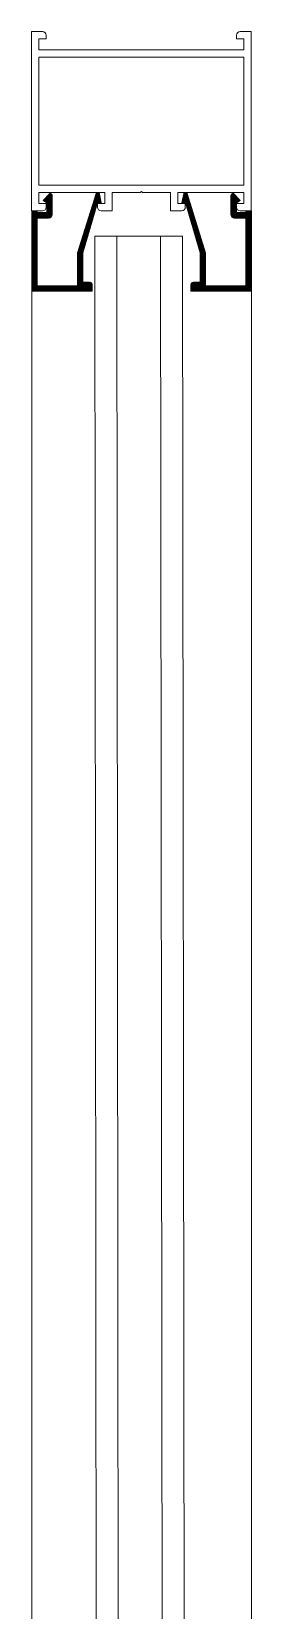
# Model space of a CAD drawing. Header units: millimetres. Extents: x 106699 to 122058, y 158555 to 162844.
# Drawn here: x 114665.88 to 114671.89, y 161850.26 to 161893.42 of the extents above; entities that cross this region are included whole.
import ezdxf

# ---------------------------------------------------------------- set-up
doc = ezdxf.new("R2010")
doc.units = ezdxf.units.MM
doc.layers.add('300_Z4_STR_F03$0$AUDIT_D_220920114151-103', color=251, linetype='Continuous', lineweight=5)
doc.layers.add('S2000-002 Çizgi', color=7, linetype='Continuous')

# ---------------------------------------------------------------- blocks, each defined once
blk = doc.blocks.new('A$C247bf20d')
at = {"layer": '300_Z4_STR_F03$0$AUDIT_D_220920114151-103', "color": 251, "lineweight": 9, "true_color": 0x5c5c5c}
for p, q in [((370.51, 441.889), (370.81, 441.889)), ((370.51, 439.439), (370.51, 441.889)), ((370.71, 441.689), (370.71, 441.389)), ((370.91, 441.689), (370.71, 441.689)), ((370.91, 441.789), (370.91, 441.689)), ((376.11, 441.789), (376.11, 441.689)), ((376.11, 441.689), (376.31, 441.689)), ((376.51, 441.889), (376.21, 441.889)), ((376.31, 441.689), (376.31, 441.389)), ((376.51, 439.439), (376.51, 441.889)), ((370.71, 441.389), (372.51, 441.389)), ((370.71, 441.189), (370.71, 439.439)), ((373.51, 441.189), (370.71, 441.189)), ((376.31, 441.389), (372.51, 441.389)), ((373.51, 441.189), (376.31, 441.189)), ((376.31, 441.189), (376.31, 439.439)), ((370.51, 439.439), (370.51, 436.989)), ((370.71, 437.689), (370.71, 439.439)), ((376.31, 437.689), (376.31, 439.439)), ((376.51, 439.439), (376.51, 436.989)), ((373.51, 437.689), (370.71, 437.689)), ((370.71, 437.189), (370.71, 437.489)), ((370.71, 437.489), (372.51, 437.489)), ((371.005, 437.459), (370.825, 437.269)), ((370.865, 437.245), (370.833, 437.277)), ((370.909, 437.219), (370.842, 437.287)), ((371.075, 437.071), (370.85, 437.296)), ((371.075, 437.088), (370.859, 437.305)), ((371.075, 437.106), (370.867, 437.314)), ((371.075, 437.124), (370.876, 437.323)), ((371.075, 437.141), (370.885, 437.332)), ((371.075, 437.159), (370.893, 437.341)), ((371.075, 437.177), (370.902, 437.35)), ((371.075, 437.194), (370.91, 437.359)), ((371.075, 437.212), (370.919, 437.368)), ((371.075, 437.23), (370.928, 437.377)), ((371.075, 437.247), (370.936, 437.387)), ((371.075, 437.265), (370.945, 437.396)), ((371.075, 437.283), (370.953, 437.405)), ((371.075, 437.3), (370.962, 437.414)), ((371.075, 437.318), (370.97, 437.423)), ((371.075, 437.336), (370.979, 437.432)), ((371.075, 437.353), (370.988, 437.441)), ((371.075, 437.371), (370.996, 437.45)), ((371.075, 437.389), (371.005, 437.459)), ((371.025, 437.459), (371.005, 437.459)), ((371.075, 437.406), (371.022, 437.459)), ((371.072, 437.428), (371.044, 437.456)), ((371.075, 436.889), (371.075, 437.409)), ((372.274, 437.459), (371.765, 435.839)), ((372.311, 437.196), (372.22, 437.287)), ((372.315, 437.209), (372.224, 437.3)), ((372.333, 437.209), (372.228, 437.314)), ((372.351, 437.209), (372.233, 437.327)), ((372.368, 437.209), (372.237, 437.341)), ((372.386, 437.209), (372.241, 437.354)), ((372.404, 437.209), (372.245, 437.368)), ((372.414, 437.217), (372.25, 437.381)), ((372.409, 437.24), (372.254, 437.395)), ((372.404, 437.262), (372.258, 437.408)), ((372.399, 437.285), (372.262, 437.422)), ((372.394, 437.308), (372.266, 437.435)), ((372.389, 437.33), (372.271, 437.448)), ((372.384, 437.353), (372.275, 437.462)), ((372.379, 437.375), (372.282, 437.472)), ((372.374, 437.398), (372.292, 437.481)), ((372.369, 437.42), (372.303, 437.486)), ((372.365, 437.443), (372.318, 437.489)), ((372.354, 437.489), (372.32, 437.489)), ((372.36, 437.466), (372.336, 437.489)), ((372.355, 437.488), (372.354, 437.489)), ((372.415, 437.209), (372.354, 437.489)), ((372.51, 437.489), (372.51, 437.189)), ((372.71, 436.989), (372.71, 437.489)), ((372.71, 437.489), (373.48, 437.489)), ((373.48, 437.489), (373.51, 437.519)), ((373.51, 437.689), (376.31, 437.689)), ((373.54, 437.489), (373.51, 437.519)), ((374.31, 437.489), (373.54, 437.489)), ((374.31, 436.989), (374.31, 437.489)), ((374.51, 437.489), (374.51, 437.189)), ((376.31, 437.489), (374.51, 437.489)), ((374.615, 437.209), (374.676, 437.489)), ((374.617, 437.217), (374.781, 437.381)), ((374.622, 437.24), (374.777, 437.395)), ((374.627, 437.262), (374.773, 437.408)), ((374.627, 437.209), (374.785, 437.368)), ((374.632, 437.285), (374.768, 437.422)), ((374.637, 437.308), (374.764, 437.435)), ((374.642, 437.33), (374.76, 437.448)), ((374.645, 437.209), (374.79, 437.354)), ((374.647, 437.353), (374.755, 437.462)), ((374.651, 437.375), (374.748, 437.472)), ((374.656, 437.398), (374.739, 437.481)), ((374.661, 437.42), (374.727, 437.486)), ((374.662, 437.209), (374.794, 437.341)), ((374.666, 437.443), (374.712, 437.489)), ((374.671, 437.466), (374.695, 437.489)), ((374.676, 437.488), (374.677, 437.489)), ((374.676, 437.489), (374.711, 437.489)), ((374.68, 437.209), (374.798, 437.327)), ((374.698, 437.209), (374.802, 437.314)), ((374.715, 437.209), (374.806, 437.3)), ((374.719, 437.196), (374.811, 437.287)), ((374.757, 437.459), (375.265, 435.839)), ((375.955, 437.406), (376.008, 437.459)), ((375.955, 437.389), (376.026, 437.459)), ((375.955, 437.371), (376.034, 437.45)), ((375.955, 437.353), (376.043, 437.441)), ((375.955, 437.336), (376.052, 437.432)), ((375.955, 437.318), (376.06, 437.423)), ((375.955, 437.3), (376.069, 437.414)), ((375.955, 436.889), (375.955, 437.409)), ((375.955, 437.283), (376.077, 437.405)), ((375.955, 437.265), (376.086, 437.396)), ((375.955, 437.247), (376.095, 437.387)), ((375.955, 437.23), (376.103, 437.377)), ((375.955, 437.212), (376.112, 437.368)), ((375.955, 437.194), (376.12, 437.359)), ((375.955, 437.177), (376.129, 437.35)), ((375.955, 437.159), (376.138, 437.341)), ((375.955, 437.141), (376.146, 437.332)), ((375.955, 437.124), (376.155, 437.323)), ((375.955, 437.106), (376.163, 437.314)), ((375.955, 437.088), (376.172, 437.305)), ((375.955, 437.071), (376.18, 437.296)), ((375.959, 437.428), (375.987, 437.456)), ((376.005, 437.459), (376.026, 437.459)), ((376.026, 437.459), (376.205, 437.269)), ((376.121, 437.219), (376.189, 437.287)), ((376.166, 437.245), (376.198, 437.277)), ((376.31, 437.189), (376.31, 437.489)), ((370.51, 436.989), (370.81, 436.989)), ((370.665, 436.989), (370.515, 436.989)), ((370.515, 436.989), (370.515, 434.789)), ((370.703, 436.789), (370.515, 436.976)), ((370.685, 436.789), (370.515, 436.959)), ((370.667, 436.789), (370.515, 436.941)), ((370.665, 436.773), (370.515, 436.923)), ((370.665, 436.756), (370.515, 436.906)), ((370.665, 436.738), (370.515, 436.888)), ((370.665, 436.72), (370.515, 436.87)), ((370.665, 436.703), (370.515, 436.853)), ((370.72, 436.789), (370.52, 436.989)), ((370.738, 436.789), (370.538, 436.989)), ((370.756, 436.789), (370.556, 436.989)), ((370.773, 436.789), (370.573, 436.989)), ((370.791, 436.789), (370.591, 436.989)), ((370.809, 436.789), (370.609, 436.989)), ((370.665, 436.95), (370.626, 436.989)), ((370.665, 436.968), (370.644, 436.989)), ((370.665, 436.986), (370.662, 436.989)), ((370.665, 436.939), (370.665, 436.989)), ((370.925, 436.939), (370.665, 436.939)), ((370.826, 436.789), (370.676, 436.939)), ((370.844, 436.789), (370.694, 436.939)), ((370.91, 437.189), (370.71, 437.189)), ((370.862, 436.789), (370.712, 436.939)), ((370.879, 436.789), (370.729, 436.939)), ((370.897, 436.789), (370.747, 436.939)), ((370.915, 436.789), (370.765, 436.939)), ((370.932, 436.789), (370.782, 436.939)), ((370.95, 436.789), (370.8, 436.939)), ((370.968, 436.789), (370.818, 436.939)), ((370.825, 437.269), (370.925, 437.209)), ((370.985, 436.79), (370.835, 436.939)), ((371, 436.792), (370.853, 436.939)), ((371.013, 436.797), (370.871, 436.939)), ((371.025, 436.803), (370.888, 436.939)), ((371.036, 436.81), (370.906, 436.939)), ((370.91, 437.089), (370.91, 437.189)), ((371.045, 436.818), (370.924, 436.939)), ((370.925, 437.209), (370.925, 436.939)), ((371.075, 437.053), (370.925, 437.203)), ((371.075, 437.035), (370.925, 437.185)), ((371.075, 437.017), (370.925, 437.167)), ((371.075, 437), (370.925, 437.15)), ((371.075, 436.982), (370.925, 437.132)), ((371.075, 436.964), (370.925, 437.114)), ((371.075, 436.947), (370.925, 437.097)), ((371.075, 436.929), (370.925, 437.079)), ((371.075, 436.911), (370.925, 437.061)), ((371.075, 436.894), (370.925, 437.044)), ((371.075, 436.877), (370.925, 437.026)), ((371.072, 436.862), (370.925, 437.008)), ((371.067, 436.849), (370.925, 436.991)), ((371.061, 436.837), (370.925, 436.973)), ((371.054, 436.827), (370.925, 436.955)), ((371.915, 435.839), (372.315, 437.209)), ((372.184, 436.758), (372.085, 436.857)), ((372.188, 436.772), (372.089, 436.87)), ((372.192, 436.785), (372.093, 436.883)), ((372.196, 436.799), (372.097, 436.897)), ((372.2, 436.813), (372.102, 436.91)), ((372.204, 436.826), (372.106, 436.924)), ((372.208, 436.84), (372.11, 436.937)), ((372.212, 436.854), (372.114, 436.951)), ((372.215, 436.867), (372.119, 436.964)), ((372.219, 436.881), (372.123, 436.978)), ((372.223, 436.895), (372.127, 436.991)), ((372.227, 436.908), (372.131, 437.005)), ((372.231, 436.922), (372.136, 437.018)), ((372.235, 436.936), (372.14, 437.031)), ((372.239, 436.949), (372.144, 437.045)), ((372.243, 436.963), (372.148, 437.058)), ((372.247, 436.977), (372.152, 437.072)), ((372.251, 436.99), (372.157, 437.085)), ((372.255, 437.004), (372.161, 437.099)), ((372.259, 437.018), (372.165, 437.112)), ((372.263, 437.031), (372.169, 437.126)), ((372.267, 437.045), (372.174, 437.139)), ((372.271, 437.059), (372.178, 437.153)), ((372.275, 437.073), (372.182, 437.166)), ((372.279, 437.086), (372.186, 437.179)), ((372.283, 437.1), (372.19, 437.193)), ((372.287, 437.114), (372.195, 437.206)), ((372.291, 437.127), (372.199, 437.22)), ((372.295, 437.141), (372.203, 437.233)), ((372.299, 437.155), (372.207, 437.247)), ((372.303, 437.168), (372.212, 437.26)), ((372.307, 437.182), (372.216, 437.274)), ((372.51, 437.189), (372.31, 437.189)), ((372.31, 437.089), (372.31, 437.189)), ((372.315, 437.209), (372.415, 437.209)), ((372.71, 436.989), (372.41, 436.989)), ((374.31, 436.989), (374.61, 436.989)), ((374.51, 437.189), (374.71, 437.189)), ((374.715, 437.209), (374.615, 437.209)), ((374.71, 437.089), (374.71, 437.189)), ((375.115, 435.839), (374.715, 437.209)), ((374.723, 437.182), (374.815, 437.274)), ((374.727, 437.168), (374.819, 437.26)), ((374.731, 437.155), (374.823, 437.247)), ((374.735, 437.141), (374.828, 437.233)), ((374.739, 437.127), (374.832, 437.22)), ((374.743, 437.114), (374.836, 437.206)), ((374.747, 437.1), (374.84, 437.193)), ((374.751, 437.086), (374.844, 437.179)), ((374.755, 437.073), (374.849, 437.166)), ((374.759, 437.059), (374.853, 437.153)), ((374.763, 437.045), (374.857, 437.139)), ((374.767, 437.031), (374.861, 437.126)), ((374.771, 437.018), (374.866, 437.112)), ((374.775, 437.004), (374.87, 437.099)), ((374.779, 436.99), (374.874, 437.085)), ((374.783, 436.977), (374.878, 437.072)), ((374.787, 436.963), (374.883, 437.058)), ((374.791, 436.949), (374.887, 437.045)), ((374.795, 436.936), (374.891, 437.031)), ((374.799, 436.922), (374.895, 437.018)), ((374.803, 436.908), (374.899, 437.005)), ((374.807, 436.895), (374.904, 436.991)), ((374.811, 436.881), (374.908, 436.978)), ((374.815, 436.867), (374.912, 436.964)), ((374.819, 436.854), (374.916, 436.951)), ((374.823, 436.84), (374.921, 436.937)), ((374.827, 436.826), (374.925, 436.924)), ((374.831, 436.813), (374.929, 436.91)), ((374.835, 436.799), (374.933, 436.897)), ((374.839, 436.785), (374.937, 436.883)), ((374.843, 436.772), (374.942, 436.87)), ((374.847, 436.758), (374.946, 436.857)), ((375.955, 437.053), (376.105, 437.203)), ((375.955, 437.035), (376.105, 437.185)), ((375.955, 437.017), (376.105, 437.167)), ((375.955, 437), (376.105, 437.15)), ((375.955, 436.982), (376.105, 437.132)), ((375.955, 436.964), (376.105, 437.114)), ((375.955, 436.947), (376.105, 437.097)), ((375.955, 436.929), (376.105, 437.079)), ((375.955, 436.911), (376.105, 437.061)), ((375.955, 436.894), (376.105, 437.044)), ((375.956, 436.877), (376.105, 437.026)), ((375.959, 436.862), (376.105, 437.008)), ((375.964, 436.849), (376.105, 436.991)), ((375.97, 436.837), (376.105, 436.973)), ((375.977, 436.827), (376.105, 436.955)), ((375.985, 436.818), (376.107, 436.939)), ((375.995, 436.81), (376.125, 436.939)), ((376.006, 436.803), (376.142, 436.939)), ((376.017, 436.797), (376.16, 436.939)), ((376.031, 436.792), (376.178, 436.939)), ((376.046, 436.79), (376.195, 436.939)), ((376.063, 436.789), (376.213, 436.939)), ((376.081, 436.789), (376.231, 436.939)), ((376.098, 436.789), (376.248, 436.939)), ((376.205, 437.269), (376.105, 437.209)), ((376.105, 437.209), (376.105, 436.939)), ((376.105, 436.939), (376.365, 436.939)), ((376.11, 437.089), (376.11, 437.189)), ((376.11, 437.189), (376.31, 437.189)), ((376.116, 436.789), (376.266, 436.939)), ((376.134, 436.789), (376.284, 436.939)), ((376.151, 436.789), (376.301, 436.939)), ((376.169, 436.789), (376.319, 436.939)), ((376.187, 436.789), (376.337, 436.939)), ((376.204, 436.789), (376.354, 436.939)), ((376.51, 436.989), (376.21, 436.989)), ((376.222, 436.789), (376.422, 436.989)), ((376.24, 436.789), (376.44, 436.989)), ((376.257, 436.789), (376.457, 436.989)), ((376.275, 436.789), (376.475, 436.989)), ((376.293, 436.789), (376.493, 436.989)), ((376.31, 436.789), (376.51, 436.989)), ((376.328, 436.789), (376.515, 436.976)), ((376.346, 436.789), (376.515, 436.959)), ((376.364, 436.789), (376.515, 436.941)), ((376.365, 436.986), (376.369, 436.989)), ((376.365, 436.968), (376.387, 436.989)), ((376.365, 436.95), (376.404, 436.989)), ((376.365, 436.939), (376.365, 436.989)), ((376.365, 436.989), (376.515, 436.989)), ((376.365, 436.773), (376.515, 436.923)), ((376.365, 436.756), (376.515, 436.906)), ((376.365, 436.738), (376.515, 436.888)), ((376.365, 436.72), (376.515, 436.87)), ((376.365, 436.703), (376.515, 436.853)), ((376.515, 436.989), (376.515, 434.789)), ((370.665, 436.685), (370.515, 436.835)), ((370.665, 436.667), (370.515, 436.817)), ((370.665, 436.65), (370.515, 436.8)), ((370.665, 436.632), (370.515, 436.782)), ((370.665, 436.614), (370.515, 436.764)), ((370.665, 436.597), (370.515, 436.747)), ((370.665, 436.579), (370.515, 436.729)), ((370.665, 436.561), (370.515, 436.711)), ((370.665, 436.544), (370.515, 436.694)), ((370.665, 436.526), (370.515, 436.676)), ((370.665, 436.508), (370.515, 436.658)), ((370.665, 436.491), (370.515, 436.641)), ((370.665, 436.473), (370.515, 436.623)), ((370.665, 436.455), (370.515, 436.605)), ((370.665, 436.438), (370.515, 436.588)), ((370.665, 436.42), (370.515, 436.57)), ((370.665, 436.402), (370.515, 436.552)), ((370.665, 436.384), (370.515, 436.534)), ((370.665, 436.367), (370.515, 436.517)), ((370.665, 436.349), (370.515, 436.499)), ((370.665, 436.331), (370.515, 436.481)), ((370.665, 436.314), (370.515, 436.464)), ((370.665, 436.296), (370.515, 436.446)), ((370.665, 436.278), (370.515, 436.428)), ((370.665, 434.939), (370.665, 436.789)), ((370.665, 436.789), (370.975, 436.789)), ((372.052, 436.306), (371.945, 436.413)), ((372.056, 436.32), (371.95, 436.426)), ((372.06, 436.334), (371.954, 436.44)), ((372.064, 436.347), (371.958, 436.453)), ((372.068, 436.361), (371.962, 436.466)), ((372.072, 436.375), (371.967, 436.48)), ((372.076, 436.388), (371.971, 436.493)), ((372.08, 436.402), (371.975, 436.507)), ((372.084, 436.416), (371.979, 436.52)), ((372.088, 436.429), (371.983, 436.534)), ((372.092, 436.443), (371.988, 436.547)), ((372.096, 436.457), (371.992, 436.561)), ((372.1, 436.47), (371.996, 436.574)), ((372.104, 436.484), (372, 436.587)), ((372.108, 436.498), (372.005, 436.601)), ((372.112, 436.512), (372.009, 436.614)), ((372.116, 436.525), (372.013, 436.628)), ((372.12, 436.539), (372.017, 436.641)), ((372.124, 436.553), (372.021, 436.655)), ((372.128, 436.566), (372.026, 436.668)), ((372.132, 436.58), (372.03, 436.682)), ((372.136, 436.594), (372.034, 436.695)), ((372.14, 436.607), (372.038, 436.709)), ((372.144, 436.621), (372.043, 436.722)), ((372.148, 436.635), (372.047, 436.735)), ((372.152, 436.648), (372.051, 436.749)), ((372.156, 436.662), (372.055, 436.762)), ((372.16, 436.676), (372.059, 436.776)), ((372.164, 436.689), (372.064, 436.789)), ((372.168, 436.703), (372.068, 436.803)), ((372.172, 436.717), (372.072, 436.816)), ((372.176, 436.73), (372.076, 436.83)), ((372.18, 436.744), (372.081, 436.843)), ((374.851, 436.744), (374.95, 436.843)), ((374.855, 436.73), (374.954, 436.83)), ((374.859, 436.717), (374.959, 436.816)), ((374.863, 436.703), (374.963, 436.803)), ((374.867, 436.689), (374.967, 436.789)), ((374.871, 436.676), (374.971, 436.776)), ((374.875, 436.662), (374.975, 436.762)), ((374.879, 436.648), (374.98, 436.749)), ((374.883, 436.635), (374.984, 436.735)), ((374.887, 436.621), (374.988, 436.722)), ((374.891, 436.607), (374.992, 436.709)), ((374.895, 436.594), (374.997, 436.695)), ((374.899, 436.58), (375.001, 436.682)), ((374.903, 436.566), (375.005, 436.668)), ((374.907, 436.553), (375.009, 436.655)), ((374.911, 436.539), (375.013, 436.641)), ((374.915, 436.525), (375.018, 436.628)), ((374.919, 436.512), (375.022, 436.614)), ((374.923, 436.498), (375.026, 436.601)), ((374.927, 436.484), (375.03, 436.587)), ((374.931, 436.47), (375.035, 436.574)), ((374.935, 436.457), (375.039, 436.561)), ((374.939, 436.443), (375.043, 436.547)), ((374.943, 436.429), (375.047, 436.534)), ((374.947, 436.416), (375.051, 436.52)), ((374.951, 436.402), (375.056, 436.507)), ((374.955, 436.388), (375.06, 436.493)), ((374.959, 436.375), (375.064, 436.48)), ((374.963, 436.361), (375.068, 436.466)), ((374.967, 436.347), (375.073, 436.453)), ((374.971, 436.334), (375.077, 436.44)), ((374.975, 436.32), (375.081, 436.426)), ((374.979, 436.306), (375.085, 436.413)), ((376.365, 436.789), (376.055, 436.789)), ((376.365, 436.685), (376.515, 436.835)), ((376.365, 436.667), (376.515, 436.817)), ((376.365, 436.65), (376.515, 436.8)), ((376.365, 434.939), (376.365, 436.789)), ((376.365, 436.632), (376.515, 436.782)), ((376.365, 436.614), (376.515, 436.764)), ((376.365, 436.597), (376.515, 436.747)), ((376.365, 436.579), (376.515, 436.729)), ((376.365, 436.561), (376.515, 436.711)), ((376.365, 436.544), (376.515, 436.694)), ((376.365, 436.526), (376.515, 436.676)), ((376.365, 436.508), (376.515, 436.658)), ((376.365, 436.491), (376.515, 436.641)), ((376.365, 436.473), (376.515, 436.623)), ((376.365, 436.455), (376.515, 436.605)), ((376.365, 436.438), (376.515, 436.588)), ((376.365, 436.42), (376.515, 436.57)), ((376.365, 436.402), (376.515, 436.552)), ((376.365, 436.384), (376.515, 436.534)), ((376.365, 436.367), (376.515, 436.517)), ((376.365, 436.349), (376.515, 436.499)), ((376.365, 436.331), (376.515, 436.481)), ((376.365, 436.314), (376.515, 436.464)), ((376.365, 436.296), (376.515, 436.446)), ((376.365, 436.278), (376.515, 436.428)), ((370.665, 436.261), (370.515, 436.411)), ((370.665, 436.243), (370.515, 436.393)), ((370.665, 436.225), (370.515, 436.375)), ((370.665, 436.208), (370.515, 436.358)), ((370.665, 436.19), (370.515, 436.34)), ((370.665, 436.172), (370.515, 436.322)), ((370.665, 436.155), (370.515, 436.305)), ((370.665, 436.137), (370.515, 436.287)), ((370.665, 436.119), (370.515, 436.269)), ((370.665, 436.102), (370.515, 436.252)), ((370.665, 436.084), (370.515, 436.234)), ((370.665, 436.066), (370.515, 436.216)), ((370.665, 436.049), (370.515, 436.199)), ((370.665, 436.031), (370.515, 436.181)), ((370.665, 436.013), (370.515, 436.163)), ((370.665, 435.996), (370.515, 436.146)), ((370.665, 435.978), (370.515, 436.128)), ((370.665, 435.96), (370.515, 436.11)), ((370.665, 435.943), (370.515, 436.093)), ((370.665, 435.925), (370.515, 436.075)), ((370.665, 435.907), (370.515, 436.057)), ((370.665, 435.89), (370.515, 436.04)), ((370.665, 435.872), (370.515, 436.022)), ((370.665, 435.854), (370.515, 436.004)), ((370.665, 435.836), (370.515, 435.986)), ((371.924, 435.868), (371.81, 435.982)), ((371.928, 435.882), (371.814, 435.996)), ((371.932, 435.896), (371.819, 436.009)), ((371.936, 435.909), (371.823, 436.022)), ((371.94, 435.923), (371.827, 436.036)), ((371.944, 435.937), (371.831, 436.049)), ((371.948, 435.951), (371.836, 436.063)), ((371.952, 435.964), (371.84, 436.076)), ((371.956, 435.978), (371.844, 436.09)), ((371.96, 435.992), (371.848, 436.103)), ((371.964, 436.005), (371.852, 436.117)), ((371.968, 436.019), (371.857, 436.13)), ((371.972, 436.033), (371.861, 436.144)), ((371.976, 436.046), (371.865, 436.157)), ((371.98, 436.06), (371.869, 436.17)), ((371.984, 436.074), (371.874, 436.184)), ((371.988, 436.087), (371.878, 436.197)), ((371.992, 436.101), (371.882, 436.211)), ((371.996, 436.115), (371.886, 436.224)), ((372, 436.128), (371.89, 436.238)), ((372.004, 436.142), (371.895, 436.251)), ((372.008, 436.156), (371.899, 436.265)), ((372.012, 436.169), (371.903, 436.278)), ((372.016, 436.183), (371.907, 436.292)), ((372.02, 436.197), (371.912, 436.305)), ((372.024, 436.211), (371.916, 436.318)), ((372.028, 436.224), (371.92, 436.332)), ((372.032, 436.238), (371.924, 436.345)), ((372.036, 436.252), (371.928, 436.359)), ((372.04, 436.265), (371.933, 436.372)), ((372.044, 436.279), (371.937, 436.386)), ((372.048, 436.293), (371.941, 436.399)), ((372.235, 436.296), (372.319, 356.719)), ((374.635, 436.296), (372.235, 436.296)), ((372.835, 436.296), (372.919, 356.72)), ((374.035, 436.296), (374.119, 356.721)), ((374.635, 436.296), (374.719, 356.722)), ((374.983, 436.293), (375.09, 436.399)), ((374.987, 436.279), (375.094, 436.386)), ((374.991, 436.265), (375.098, 436.372)), ((374.995, 436.252), (375.102, 436.359)), ((374.999, 436.238), (375.106, 436.345)), ((375.003, 436.224), (375.111, 436.332)), ((375.007, 436.211), (375.115, 436.318)), ((375.011, 436.197), (375.119, 436.305)), ((375.015, 436.183), (375.123, 436.292)), ((375.019, 436.169), (375.128, 436.278)), ((375.023, 436.156), (375.132, 436.265)), ((375.027, 436.142), (375.136, 436.251)), ((375.031, 436.128), (375.14, 436.238)), ((375.035, 436.115), (375.144, 436.224)), ((375.039, 436.101), (375.149, 436.211)), ((375.043, 436.087), (375.153, 436.197)), ((375.047, 436.074), (375.157, 436.184)), ((375.051, 436.06), (375.161, 436.17)), ((375.055, 436.046), (375.166, 436.157)), ((375.059, 436.033), (375.17, 436.144)), ((375.063, 436.019), (375.174, 436.13)), ((375.067, 436.005), (375.178, 436.117)), ((375.071, 435.992), (375.182, 436.103)), ((375.075, 435.978), (375.187, 436.09)), ((375.079, 435.964), (375.191, 436.076)), ((375.083, 435.951), (375.195, 436.063)), ((375.087, 435.937), (375.199, 436.049)), ((375.091, 435.923), (375.204, 436.036)), ((375.095, 435.909), (375.208, 436.022)), ((375.099, 435.896), (375.212, 436.009)), ((375.103, 435.882), (375.216, 435.996)), ((375.107, 435.868), (375.22, 435.982)), ((376.365, 436.261), (376.515, 436.411)), ((376.365, 436.243), (376.515, 436.393)), ((376.365, 436.225), (376.515, 436.375)), ((376.365, 436.208), (376.515, 436.358)), ((376.365, 436.19), (376.515, 436.34)), ((376.365, 436.172), (376.515, 436.322)), ((376.365, 436.155), (376.515, 436.305)), ((376.365, 436.137), (376.515, 436.287)), ((376.365, 436.119), (376.515, 436.269)), ((376.365, 436.102), (376.515, 436.252)), ((376.365, 436.084), (376.515, 436.234)), ((376.365, 436.066), (376.515, 436.216)), ((376.365, 436.049), (376.515, 436.199)), ((376.365, 436.031), (376.515, 436.181)), ((376.365, 436.013), (376.515, 436.163)), ((376.365, 435.996), (376.515, 436.146)), ((376.365, 435.978), (376.515, 436.128)), ((376.365, 435.96), (376.515, 436.11)), ((376.365, 435.943), (376.515, 436.093)), ((376.365, 435.925), (376.515, 436.075)), ((376.365, 435.907), (376.515, 436.057)), ((376.365, 435.89), (376.515, 436.04)), ((376.365, 435.872), (376.515, 436.022)), ((376.365, 435.854), (376.515, 436.004)), ((376.365, 435.836), (376.515, 435.986)), ((370.665, 435.819), (370.515, 435.969)), ((370.665, 435.801), (370.515, 435.951)), ((370.665, 435.783), (370.515, 435.933)), ((370.665, 435.766), (370.515, 435.916)), ((370.665, 435.748), (370.515, 435.898)), ((370.665, 435.73), (370.515, 435.88)), ((370.665, 435.713), (370.515, 435.863)), ((370.665, 435.695), (370.515, 435.845)), ((370.665, 435.677), (370.515, 435.827)), ((370.665, 435.66), (370.515, 435.81)), ((370.665, 435.642), (370.515, 435.792)), ((370.665, 435.624), (370.515, 435.774)), ((370.665, 435.607), (370.515, 435.757)), ((370.665, 435.589), (370.515, 435.739)), ((370.665, 435.571), (370.515, 435.721)), ((370.665, 435.554), (370.515, 435.704)), ((370.665, 435.536), (370.515, 435.686)), ((370.665, 435.518), (370.515, 435.668)), ((370.665, 435.501), (370.515, 435.651)), ((370.665, 435.483), (370.515, 435.633)), ((370.665, 435.465), (370.515, 435.615)), ((370.665, 435.448), (370.515, 435.598)), ((370.665, 435.43), (370.515, 435.58)), ((370.665, 435.412), (370.515, 435.562)), ((371.765, 435.839), (371.765, 435.739)), ((371.915, 435.683), (371.765, 435.833)), ((371.915, 435.665), (371.765, 435.815)), ((371.915, 435.647), (371.765, 435.797)), ((371.915, 435.629), (371.765, 435.779)), ((371.915, 435.612), (371.765, 435.762)), ((371.915, 435.594), (371.765, 435.744)), ((371.765, 435.739), (371.765, 434.939)), ((371.915, 435.576), (371.765, 435.726)), ((371.915, 435.559), (371.765, 435.709)), ((371.915, 435.541), (371.765, 435.691)), ((371.915, 435.523), (371.765, 435.673)), ((371.915, 435.506), (371.765, 435.656)), ((371.915, 435.488), (371.765, 435.638)), ((371.915, 435.47), (371.765, 435.62)), ((371.915, 435.453), (371.765, 435.603)), ((371.915, 435.435), (371.765, 435.585)), ((371.915, 435.417), (371.765, 435.567)), ((371.915, 435.4), (371.765, 435.55)), ((371.915, 435.7), (371.768, 435.848)), ((371.915, 435.718), (371.772, 435.861)), ((371.915, 435.736), (371.776, 435.874)), ((371.915, 435.753), (371.781, 435.888)), ((371.915, 435.771), (371.785, 435.901)), ((371.915, 435.789), (371.789, 435.915)), ((371.915, 435.806), (371.793, 435.928)), ((371.915, 435.824), (371.798, 435.942)), ((371.916, 435.841), (371.802, 435.955)), ((371.92, 435.855), (371.806, 435.969)), ((371.915, 435.039), (371.915, 435.839)), ((375.111, 435.855), (375.225, 435.969)), ((375.115, 435.841), (375.229, 435.955)), ((375.115, 435.824), (375.233, 435.942)), ((375.115, 435.806), (375.237, 435.928)), ((375.115, 435.789), (375.242, 435.915)), ((375.115, 435.771), (375.246, 435.901)), ((375.115, 435.753), (375.25, 435.888)), ((375.115, 435.736), (375.254, 435.874)), ((375.115, 435.718), (375.259, 435.861)), ((375.115, 435.7), (375.263, 435.848)), ((375.115, 435.039), (375.115, 435.839)), ((375.115, 435.683), (375.265, 435.833)), ((375.115, 435.665), (375.265, 435.815)), ((375.115, 435.647), (375.265, 435.797)), ((375.115, 435.629), (375.265, 435.779)), ((375.115, 435.612), (375.265, 435.762)), ((375.115, 435.594), (375.265, 435.744)), ((375.115, 435.576), (375.265, 435.726)), ((375.115, 435.559), (375.265, 435.709)), ((375.115, 435.541), (375.265, 435.691)), ((375.115, 435.523), (375.265, 435.673)), ((375.115, 435.506), (375.265, 435.656)), ((375.115, 435.488), (375.265, 435.638)), ((375.115, 435.47), (375.265, 435.62)), ((375.115, 435.453), (375.265, 435.603)), ((375.115, 435.435), (375.265, 435.585)), ((375.115, 435.417), (375.265, 435.567)), ((375.115, 435.4), (375.265, 435.55)), ((375.265, 435.839), (375.265, 435.739)), ((375.265, 435.739), (375.265, 434.939)), ((376.365, 435.819), (376.515, 435.969)), ((376.365, 435.801), (376.515, 435.951)), ((376.365, 435.783), (376.515, 435.933)), ((376.365, 435.766), (376.515, 435.916)), ((376.365, 435.748), (376.515, 435.898)), ((376.365, 435.73), (376.515, 435.88)), ((376.365, 435.713), (376.515, 435.863)), ((376.365, 435.695), (376.515, 435.845)), ((376.365, 435.677), (376.515, 435.827)), ((376.365, 435.66), (376.515, 435.81)), ((376.365, 435.642), (376.515, 435.792)), ((376.365, 435.624), (376.515, 435.774)), ((376.365, 435.607), (376.515, 435.757)), ((376.365, 435.589), (376.515, 435.739)), ((376.365, 435.571), (376.515, 435.721)), ((376.365, 435.554), (376.515, 435.704)), ((376.365, 435.536), (376.515, 435.686)), ((376.365, 435.518), (376.515, 435.668)), ((376.365, 435.501), (376.515, 435.651)), ((376.365, 435.483), (376.515, 435.633)), ((376.365, 435.465), (376.515, 435.615)), ((376.365, 435.448), (376.515, 435.598)), ((376.365, 435.43), (376.515, 435.58)), ((376.365, 435.412), (376.515, 435.562)), ((370.665, 435.395), (370.515, 435.545)), ((370.665, 435.377), (370.515, 435.527)), ((370.665, 435.359), (370.515, 435.509)), ((370.665, 435.342), (370.515, 435.492)), ((370.665, 435.324), (370.515, 435.474)), ((370.665, 435.306), (370.515, 435.456)), ((370.665, 435.288), (370.515, 435.438)), ((370.665, 435.271), (370.515, 435.421)), ((370.665, 435.253), (370.515, 435.403)), ((370.665, 435.235), (370.515, 435.385)), ((370.665, 435.218), (370.515, 435.368)), ((370.665, 435.2), (370.515, 435.35)), ((370.665, 435.182), (370.515, 435.332)), ((370.665, 435.165), (370.515, 435.315)), ((370.665, 435.147), (370.515, 435.297)), ((370.665, 435.129), (370.515, 435.279)), ((370.665, 435.112), (370.515, 435.262)), ((370.665, 435.094), (370.515, 435.244)), ((370.665, 435.076), (370.515, 435.226)), ((370.665, 435.059), (370.515, 435.209)), ((370.665, 435.041), (370.515, 435.191)), ((370.665, 435.023), (370.515, 435.173)), ((370.665, 435.006), (370.515, 435.156)), ((370.665, 434.988), (370.515, 435.138)), ((370.665, 434.97), (370.515, 435.12)), ((371.915, 435.382), (371.765, 435.532)), ((371.915, 435.364), (371.765, 435.514)), ((371.915, 435.347), (371.765, 435.497)), ((371.915, 435.329), (371.765, 435.479)), ((371.915, 435.311), (371.765, 435.461)), ((371.915, 435.294), (371.765, 435.444)), ((371.915, 435.276), (371.765, 435.426)), ((371.915, 435.258), (371.765, 435.408)), ((371.915, 435.241), (371.765, 435.391)), ((371.915, 435.223), (371.765, 435.373)), ((371.915, 435.205), (371.765, 435.355)), ((371.915, 435.188), (371.765, 435.338)), ((371.915, 435.17), (371.765, 435.32)), ((371.915, 435.152), (371.765, 435.302)), ((371.915, 435.134), (371.765, 435.284)), ((371.915, 435.117), (371.765, 435.267)), ((371.915, 435.099), (371.765, 435.249)), ((371.915, 435.081), (371.765, 435.231)), ((371.915, 435.064), (371.765, 435.214)), ((371.915, 435.046), (371.765, 435.196)), ((372.155, 434.789), (371.765, 435.178)), ((372.137, 434.789), (371.765, 435.161)), ((372.119, 434.789), (371.765, 435.143)), ((372.101, 434.789), (371.765, 435.125)), ((374.876, 434.789), (375.265, 435.178)), ((374.894, 434.789), (375.265, 435.161)), ((374.912, 434.789), (375.265, 435.143)), ((374.929, 434.789), (375.265, 435.125)), ((375.115, 435.382), (375.265, 435.532)), ((375.115, 435.364), (375.265, 435.514)), ((375.115, 435.347), (375.265, 435.497)), ((375.115, 435.329), (375.265, 435.479)), ((375.115, 435.311), (375.265, 435.461)), ((375.115, 435.294), (375.265, 435.444)), ((375.115, 435.276), (375.265, 435.426)), ((375.115, 435.258), (375.265, 435.408)), ((375.115, 435.241), (375.265, 435.391)), ((375.115, 435.223), (375.265, 435.373)), ((375.115, 435.205), (375.265, 435.355)), ((375.115, 435.188), (375.265, 435.338)), ((375.115, 435.17), (375.265, 435.32)), ((375.115, 435.152), (375.265, 435.302)), ((375.115, 435.134), (375.265, 435.284)), ((375.115, 435.117), (375.265, 435.267)), ((375.115, 435.099), (375.265, 435.249)), ((375.115, 435.081), (375.265, 435.231)), ((375.115, 435.064), (375.265, 435.214)), ((375.115, 435.046), (375.265, 435.196)), ((376.365, 435.395), (376.515, 435.545)), ((376.365, 435.377), (376.515, 435.527)), ((376.365, 435.359), (376.515, 435.509)), ((376.365, 435.342), (376.515, 435.492)), ((376.365, 435.324), (376.515, 435.474)), ((376.365, 435.306), (376.515, 435.456)), ((376.365, 435.288), (376.515, 435.438)), ((376.365, 435.271), (376.515, 435.421)), ((376.365, 435.253), (376.515, 435.403)), ((376.365, 435.235), (376.515, 435.385)), ((376.365, 435.218), (376.515, 435.368)), ((376.365, 435.2), (376.515, 435.35)), ((376.365, 435.182), (376.515, 435.332)), ((376.365, 435.165), (376.515, 435.315)), ((376.365, 435.147), (376.515, 435.297)), ((376.365, 435.129), (376.515, 435.279)), ((376.365, 435.112), (376.515, 435.262)), ((376.365, 435.094), (376.515, 435.244)), ((376.365, 435.076), (376.515, 435.226)), ((376.365, 435.059), (376.515, 435.209)), ((376.365, 435.041), (376.515, 435.191)), ((376.365, 435.023), (376.515, 435.173)), ((376.365, 435.006), (376.515, 435.156)), ((376.365, 434.988), (376.515, 435.138)), ((376.365, 434.97), (376.515, 435.12)), ((370.665, 434.953), (370.515, 435.103)), ((370.811, 434.789), (370.515, 435.085)), ((370.793, 434.789), (370.515, 435.067)), ((370.776, 434.789), (370.515, 435.05)), ((370.758, 434.789), (370.515, 435.032)), ((370.74, 434.789), (370.515, 435.014)), ((370.723, 434.789), (370.515, 434.997)), ((370.705, 434.789), (370.515, 434.979)), ((370.687, 434.789), (370.515, 434.961)), ((370.67, 434.789), (370.515, 434.944)), ((370.652, 434.789), (370.515, 434.926)), ((370.634, 434.789), (370.515, 434.908)), ((370.617, 434.789), (370.515, 434.89)), ((370.599, 434.789), (370.515, 434.873)), ((370.581, 434.789), (370.515, 434.855)), ((370.564, 434.789), (370.515, 434.837)), ((370.546, 434.789), (370.515, 434.82)), ((370.515, 358.226), (370.515, 434.802)), ((370.528, 434.789), (370.515, 434.802)), ((370.515, 434.789), (372.165, 434.789)), ((371.765, 434.939), (370.665, 434.939)), ((370.829, 434.789), (370.679, 434.939)), ((370.846, 434.789), (370.696, 434.939)), ((370.864, 434.789), (370.714, 434.939)), ((370.882, 434.789), (370.732, 434.939)), ((370.899, 434.789), (370.749, 434.939)), ((370.917, 434.789), (370.767, 434.939)), ((370.935, 434.789), (370.785, 434.939)), ((370.952, 434.789), (370.802, 434.939)), ((370.97, 434.789), (370.82, 434.939)), ((370.988, 434.789), (370.838, 434.939)), ((371.005, 434.789), (370.855, 434.939)), ((371.023, 434.789), (370.873, 434.939)), ((371.041, 434.789), (370.891, 434.939)), ((371.059, 434.789), (370.909, 434.939)), ((371.076, 434.789), (370.926, 434.939)), ((371.094, 434.789), (370.944, 434.939)), ((371.112, 434.789), (370.962, 434.939)), ((371.129, 434.789), (370.979, 434.939)), ((371.147, 434.789), (370.997, 434.939)), ((371.165, 434.789), (371.015, 434.939)), ((371.182, 434.789), (371.032, 434.939)), ((371.2, 434.789), (371.05, 434.939)), ((371.218, 434.789), (371.068, 434.939)), ((371.235, 434.789), (371.085, 434.939)), ((371.253, 434.789), (371.103, 434.939)), ((371.271, 434.789), (371.121, 434.939)), ((371.288, 434.789), (371.138, 434.939)), ((371.306, 434.789), (371.156, 434.939)), ((371.324, 434.789), (371.174, 434.939)), ((371.341, 434.789), (371.191, 434.939)), ((371.359, 434.789), (371.209, 434.939)), ((371.377, 434.789), (371.227, 434.939)), ((371.394, 434.789), (371.244, 434.939)), ((371.412, 434.789), (371.262, 434.939)), ((371.43, 434.789), (371.28, 434.939)), ((371.447, 434.789), (371.297, 434.939)), ((371.465, 434.789), (371.315, 434.939)), ((371.483, 434.789), (371.333, 434.939)), ((371.5, 434.789), (371.35, 434.939)), ((371.518, 434.789), (371.368, 434.939)), ((371.536, 434.789), (371.386, 434.939)), ((371.553, 434.789), (371.403, 434.939)), ((371.571, 434.789), (371.421, 434.939)), ((371.589, 434.789), (371.439, 434.939)), ((371.607, 434.789), (371.457, 434.939)), ((371.624, 434.789), (371.474, 434.939)), ((371.642, 434.789), (371.492, 434.939)), ((371.66, 434.789), (371.51, 434.939)), ((371.677, 434.789), (371.527, 434.939)), ((371.695, 434.789), (371.545, 434.939)), ((371.713, 434.789), (371.563, 434.939)), ((371.73, 434.789), (371.58, 434.939)), ((371.748, 434.789), (371.598, 434.939)), ((371.766, 434.789), (371.616, 434.939)), ((371.783, 434.789), (371.633, 434.939)), ((371.801, 434.789), (371.651, 434.939)), ((371.819, 434.789), (371.669, 434.939)), ((371.836, 434.789), (371.686, 434.939)), ((371.854, 434.789), (371.704, 434.939)), ((371.872, 434.789), (371.722, 434.939)), ((371.889, 434.789), (371.739, 434.939)), ((371.907, 434.789), (371.757, 434.939)), ((372.084, 434.789), (371.765, 435.108)), ((372.066, 434.789), (371.765, 435.09)), ((372.048, 434.789), (371.765, 435.072)), ((372.031, 434.789), (371.765, 435.055)), ((372.013, 434.789), (371.765, 435.037)), ((371.995, 434.789), (371.765, 435.019)), ((371.978, 434.789), (371.765, 435.002)), ((371.96, 434.789), (371.765, 434.984)), ((371.942, 434.789), (371.765, 434.966)), ((371.925, 434.789), (371.765, 434.949)), ((372.09, 435.039), (371.915, 435.039)), ((372.165, 434.796), (371.922, 435.039)), ((372.165, 434.814), (371.94, 435.039)), ((372.165, 434.831), (371.958, 435.039)), ((372.165, 434.849), (371.975, 435.039)), ((372.165, 434.867), (371.993, 435.039)), ((372.165, 434.884), (372.011, 435.039)), ((372.165, 434.902), (372.028, 435.039)), ((372.165, 434.92), (372.046, 435.039)), ((372.165, 434.938), (372.064, 435.039)), ((372.165, 434.955), (372.081, 435.039)), ((372.165, 434.973), (372.1, 435.039)), ((372.157, 434.999), (372.125, 435.031)), ((372.165, 434.789), (372.165, 434.964)), ((374.865, 434.955), (374.949, 435.039)), ((374.865, 434.938), (374.967, 435.039)), ((374.865, 434.92), (374.985, 435.039)), ((374.865, 434.902), (375.002, 435.039)), ((374.865, 434.884), (375.02, 435.039)), ((374.865, 434.867), (375.038, 435.039)), ((374.865, 434.849), (375.055, 435.039)), ((374.865, 434.831), (375.073, 435.039)), ((374.865, 434.814), (375.091, 435.039)), ((374.865, 434.796), (375.108, 435.039)), ((374.865, 434.789), (374.865, 434.964)), ((376.515, 434.789), (374.865, 434.789)), ((374.866, 434.973), (374.931, 435.039)), ((374.874, 434.999), (374.905, 435.031)), ((374.94, 435.039), (375.115, 435.039)), ((374.947, 434.789), (375.265, 435.108)), ((374.965, 434.789), (375.265, 435.09)), ((374.982, 434.789), (375.265, 435.072)), ((375, 434.789), (375.265, 435.055)), ((375.018, 434.789), (375.265, 435.037)), ((375.035, 434.789), (375.265, 435.019)), ((375.053, 434.789), (375.265, 435.002)), ((375.071, 434.789), (375.265, 434.984)), ((375.088, 434.789), (375.265, 434.966)), ((375.106, 434.789), (375.265, 434.949)), ((375.124, 434.789), (375.274, 434.939)), ((375.141, 434.789), (375.291, 434.939)), ((375.159, 434.789), (375.309, 434.939)), ((375.177, 434.789), (375.327, 434.939)), ((375.194, 434.789), (375.344, 434.939)), ((375.212, 434.789), (375.362, 434.939)), ((375.23, 434.789), (375.38, 434.939)), ((375.247, 434.789), (375.397, 434.939)), ((375.265, 434.789), (375.415, 434.939)), ((375.265, 434.939), (376.365, 434.939)), ((375.283, 434.789), (375.433, 434.939)), ((375.3, 434.789), (375.45, 434.939)), ((375.318, 434.789), (375.468, 434.939)), ((375.336, 434.789), (375.486, 434.939)), ((375.353, 434.789), (375.503, 434.939)), ((375.371, 434.789), (375.521, 434.939)), ((375.389, 434.789), (375.539, 434.939)), ((375.406, 434.789), (375.556, 434.939)), ((375.424, 434.789), (375.574, 434.939)), ((375.442, 434.789), (375.592, 434.939)), ((375.46, 434.789), (375.61, 434.939)), ((375.477, 434.789), (375.627, 434.939)), ((375.495, 434.789), (375.645, 434.939)), ((375.513, 434.789), (375.663, 434.939)), ((375.53, 434.789), (375.68, 434.939)), ((375.548, 434.789), (375.698, 434.939)), ((375.566, 434.789), (375.716, 434.939)), ((375.583, 434.789), (375.733, 434.939)), ((375.601, 434.789), (375.751, 434.939)), ((375.619, 434.789), (375.769, 434.939)), ((375.636, 434.789), (375.786, 434.939)), ((375.654, 434.789), (375.804, 434.939)), ((375.672, 434.789), (375.822, 434.939)), ((375.689, 434.789), (375.839, 434.939)), ((375.707, 434.789), (375.857, 434.939)), ((375.725, 434.789), (375.875, 434.939)), ((375.742, 434.789), (375.892, 434.939)), ((375.76, 434.789), (375.91, 434.939)), ((375.778, 434.789), (375.928, 434.939)), ((375.795, 434.789), (375.945, 434.939)), ((375.813, 434.789), (375.963, 434.939)), ((375.831, 434.789), (375.981, 434.939)), ((375.848, 434.789), (375.998, 434.939)), ((375.866, 434.789), (376.016, 434.939)), ((375.884, 434.789), (376.034, 434.939)), ((375.901, 434.789), (376.051, 434.939)), ((375.919, 434.789), (376.069, 434.939)), ((375.937, 434.789), (376.087, 434.939)), ((375.955, 434.789), (376.105, 434.939)), ((375.972, 434.789), (376.122, 434.939)), ((375.99, 434.789), (376.14, 434.939)), ((376.008, 434.789), (376.158, 434.939)), ((376.025, 434.789), (376.175, 434.939)), ((376.043, 434.789), (376.193, 434.939)), ((376.061, 434.789), (376.211, 434.939)), ((376.078, 434.789), (376.228, 434.939)), ((376.096, 434.789), (376.246, 434.939)), ((376.114, 434.789), (376.264, 434.939)), ((376.131, 434.789), (376.281, 434.939)), ((376.149, 434.789), (376.299, 434.939)), ((376.167, 434.789), (376.317, 434.939)), ((376.184, 434.789), (376.334, 434.939)), ((376.202, 434.789), (376.352, 434.939)), ((376.22, 434.789), (376.515, 435.085)), ((376.237, 434.789), (376.515, 435.067)), ((376.255, 434.789), (376.515, 435.05)), ((376.273, 434.789), (376.515, 435.032)), ((376.29, 434.789), (376.515, 435.014)), ((376.308, 434.789), (376.515, 434.997)), ((376.326, 434.789), (376.515, 434.979)), ((376.343, 434.789), (376.515, 434.961)), ((376.361, 434.789), (376.515, 434.944)), ((376.365, 434.953), (376.515, 435.103)), ((376.379, 434.789), (376.515, 434.926)), ((376.396, 434.789), (376.515, 434.908)), ((376.414, 434.789), (376.515, 434.89)), ((376.432, 434.789), (376.515, 434.873)), ((376.449, 434.789), (376.515, 434.855)), ((376.467, 434.789), (376.515, 434.837)), ((376.485, 434.789), (376.515, 434.82)), ((376.503, 434.789), (376.515, 434.802)), ((376.515, 358.226), (376.515, 434.802))]:
    blk.add_line(p, q, dxfattribs=at)
for centre, radius, start, end in [((370.81, 441.789), 0.1, 0, 90), ((376.21, 441.789), 0.1, 90, 180), ((371.025, 437.409), 0.05, 0, 90), ((372.32, 437.439), 0.05, 90, 156.41), ((374.711, 437.439), 0.05, 23.59, 90), ((376.005, 437.409), 0.05, 90, 180), ((370.81, 437.089), 0.1, 270, 360), ((370.975, 436.889), 0.1, 270, 360), ((372.41, 437.089), 0.1, 180, 270), ((374.61, 437.089), 0.1, 270, 360), ((376.055, 436.889), 0.1, 180, 270), ((376.21, 437.089), 0.1, 180, 270), ((372.09, 434.964), 0.075, 360, 90), ((374.94, 434.964), 0.075, 90, 180)]:
    blk.add_arc(centre, radius, start, end, dxfattribs=at)

msp = doc.modelspace()

# ---------------------------------------------------------------- block references
at = {"layer": 'S2000-002 Çizgi'}
msp.add_blockref('A$C247bf20d', (114295.374, 161451.533), dxfattribs=at)

doc.saveas('drawing.dxf')
